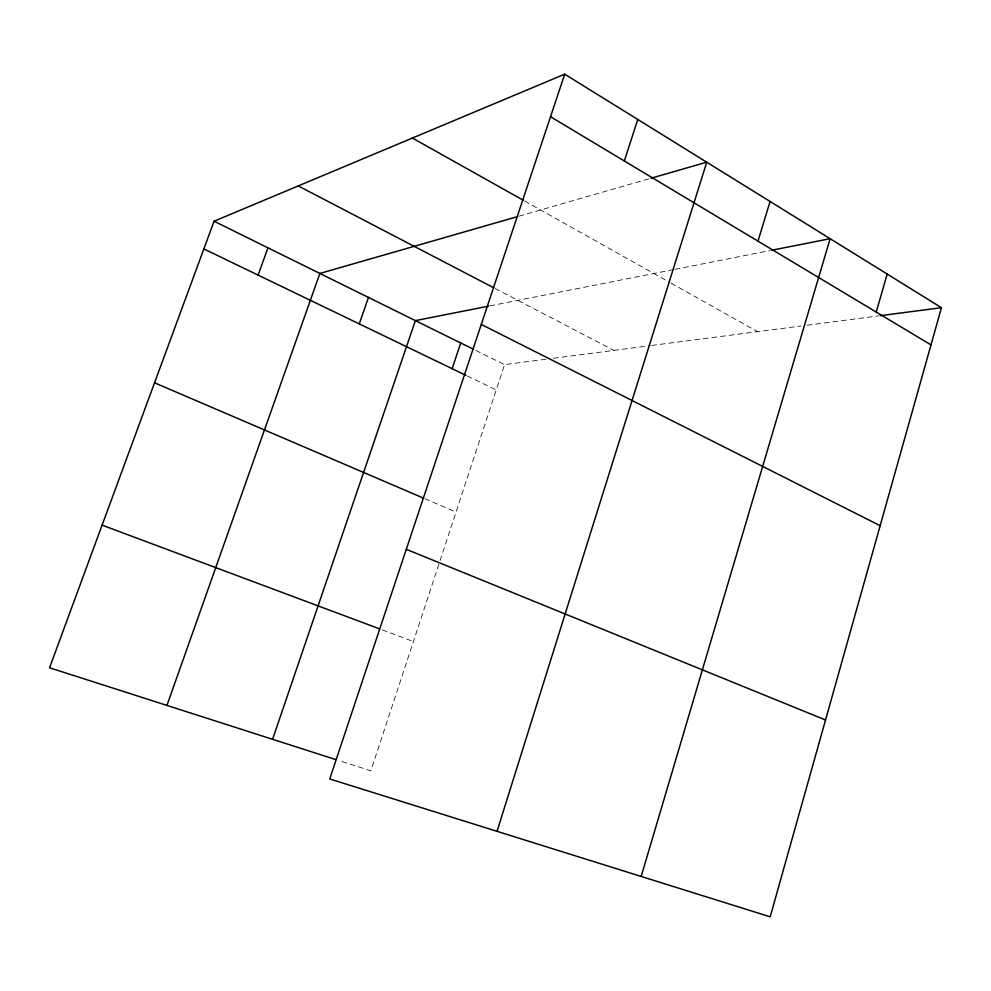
<?xml version="1.0" encoding="UTF-8"?>
<svg xmlns="http://www.w3.org/2000/svg" width="991" height="991" viewBox="0 0 991 991"><rect width="100%" height="100%" fill="white"/><g stroke="black" fill="none" stroke-linecap="round" stroke-linejoin="round"><path stroke-width="0.74" stroke-dasharray="4.96 3.72" d="M545.892 359.25L504.568 364.626L370.857 770.812L338.674 760.493M518.937 216.199L649.662 178.615M489.864 305.897L673.533 269.626M675.044 269.329L769.772 250.624M553.461 358.259L650.121 345.661M651.632 345.463L801.025 326.002M807.033 325.221L878.633 315.881M382.192 629.855L413.408 641.524M424.805 498.696L456.021 512.087M467.294 375.998L496.231 389.959M475.804 350.43L504.568 364.626M495.141 288.517L613.875 350.393M524.648 201.012L669.755 282.423M671.08 283.166L757.533 331.663"/><path stroke-width="1.49" d="M941.45 307.693L770.193 916.824L329.73 778.963L564.709 74.176L941.45 307.693L880.169 315.683M876.23 312.054L887.193 274.061M641.177 876.44L830.136 238.695L771.283 250.327M757.979 241.135L770.069 201.458M497.036 831.325L706.732 162.202L651.124 178.194M624.342 160.988L637.77 119.453M452.131 368.689L460.741 342.985M272.575 739.286L415.39 320.613L488.39 306.194M359.275 323.896L368.466 297.436M166.946 705.419L319.87 273.454L517.5 216.62M258.106 275.102L267.954 247.824M564.709 74.176L214.068 221.228L49.55 667.773L335.751 759.552M102.098 525.131L379.355 628.79M406.298 549.311L825.54 719.986M154.546 382.799L423.38 498.089M203.861 248.939L465.906 375.329M214.068 221.228L473.066 349.08M481.279 324.429L880.157 525.701M298.241 185.924L493.803 287.824M412.405 138.046L523.31 200.269M550.525 116.715L930.995 344.893"/></g></svg>
